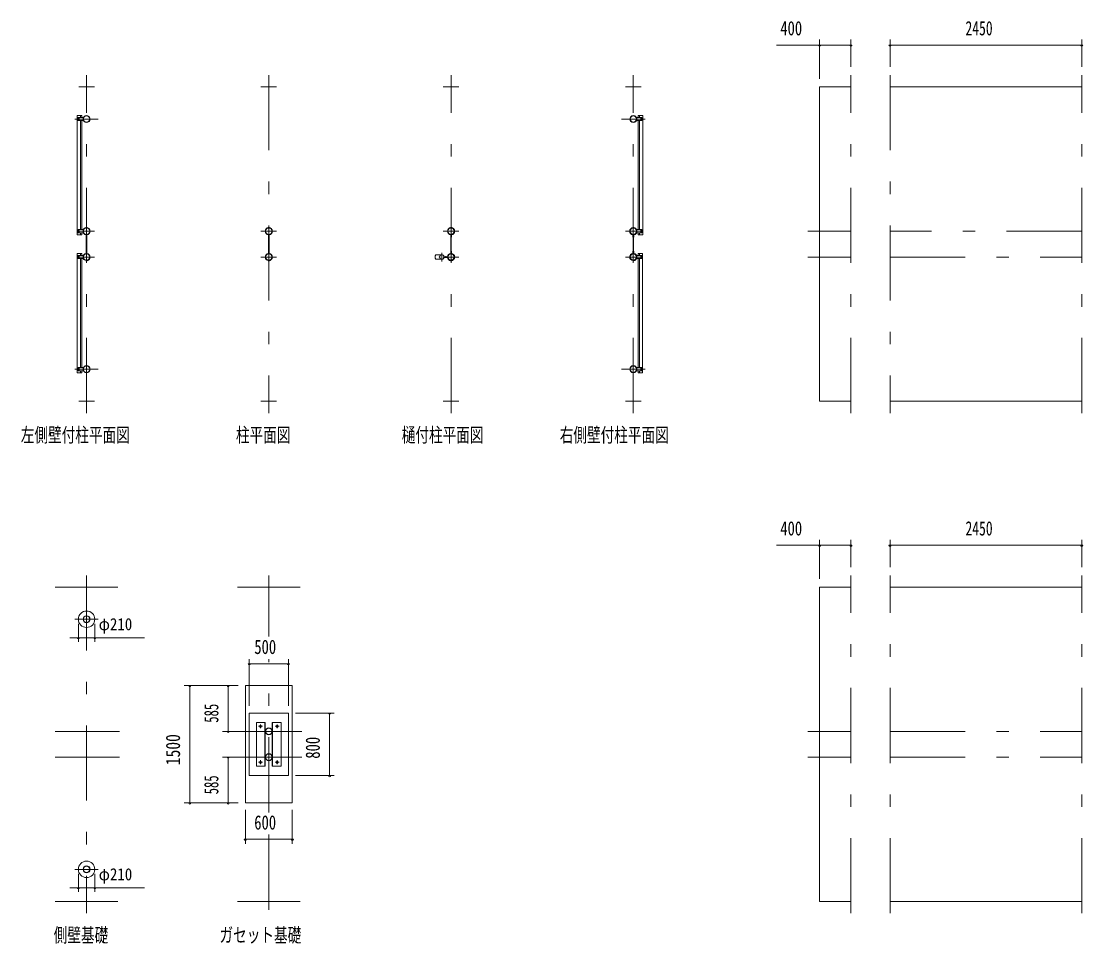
# Model space of a CAD drawing. Units: millimetres, scale not verified. Extents: x -34086 to 34091, y -14700 to 14700.
# Drawn here: x -34086 to -20516, y -11328 to 468 of the extents above; entities that cross this region are included whole.
import ezdxf
from ezdxf.enums import TextEntityAlignment as Align

# ---------------------------------------------------------------- set-up
doc = ezdxf.new("R2010")
doc.units = ezdxf.units.MM
doc.header["$LTSCALE"] = 80
doc.linetypes.add('USER3', pattern=[24, 12, -5, 2, -5])
for name, color, linetype, lineweight in [('0-2_1-07BOLD', 7, 'Continuous', 18), ('0-3_1-27CENTER', 3, 'USER3', 18), ('0-5_1-57DIM', 3, 'Continuous', 18)]:
    doc.layers.add(name, color=color, linetype=linetype, lineweight=lineweight)
doc.styles.add('ＭＳ ゴシック', font='')
doc.styles.get('ＭＳ ゴシック').set_extended_font_data('MS Gothic')

msp = doc.modelspace()

# ---------------------------------------------------------------- linework, layer by layer
at = {"layer": '0-2_1-07BOLD'}
for p, q in [((-33350.86, -372.46), (-33150.86, -372.46)), ((-31021.13, -372.46), (-30821.14, -372.46)), ((-28691.4, -372.46), (-28491.4, -372.46)), ((-26361.67, -372.46), (-26161.67, -372.46)), ((-23480.22, -372.46), (-23880.22, -372.46)), ((-20530.22, -372.46), (-22980.22, -372.46)), ((-33360.91, -798.46), (-33360.91, -768.46)), ((-33355.91, -763.46), (-33295.4, -763.46)), ((-33354.4, -778.66), (-33354.4, -774.96)), ((-33354.4, -788.26), (-33354.4, -791.96)), ((-33346.4, -774.96), (-33346.4, -778.66)), ((-33346.4, -791.96), (-33346.4, -788.26)), ((-33330.4, -763.46), (-33330.4, -738.46)), ((-33330.4, -2197.46), (-33330.4, -803.46)), ((-33312.8, -738.46), (-33312.8, -763.46)), ((-33312.8, -803.46), (-33312.8, -2197.46)), ((-26199.7, -738.46), (-26142.1, -738.46)), ((-26199.7, -738.46), (-26199.7, -763.46)), ((-26199.7, -803.46), (-26199.7, -2197.46)), ((-26182.1, -763.46), (-26182.1, -738.46)), ((-26182.1, -2197.46), (-26182.1, -803.46)), ((-26166.1, -778.66), (-26166.1, -774.96)), ((-26166.1, -788.26), (-26166.1, -791.96)), ((-26158.1, -774.96), (-26158.1, -778.66)), ((-26158.1, -791.96), (-26158.1, -788.26)), ((-26151.6, -768.46), (-26151.6, -798.46)), ((-33360.91, -2232.46), (-33360.91, -2202.46)), ((-33295.4, -2237.46), (-33355.91, -2237.46)), ((-33354.4, -2212.66), (-33354.4, -2208.96)), ((-33354.4, -2222.27), (-33354.4, -2225.96)), ((-33346.4, -2208.96), (-33346.4, -2212.66)), ((-33346.4, -2225.96), (-33346.4, -2222.27)), ((-33330.4, -2237.46), (-33330.4, -2262.46)), ((-33253.85, -2503.01), (-33253.85, -2261.9)), ((-33247.85, -2261.9), (-33247.85, -2503.01)), ((-30924.12, -2261.9), (-30924.12, -2503.01)), ((-30918.12, -2503.01), (-30918.12, -2261.9)), ((-28594.39, -2503.01), (-28594.39, -2261.9)), ((-28588.39, -2261.9), (-28588.39, -2503.01)), ((-26264.65, -2261.9), (-26264.65, -2503.01)), ((-26258.65, -2503.01), (-26258.65, -2261.9)), ((-26156.6, -2237.46), (-26217.1, -2237.46)), ((-26182.1, -2237.46), (-26182.1, -2262.46)), ((-26166.1, -2208.96), (-26166.1, -2212.66)), ((-26166.1, -2225.96), (-26166.1, -2222.27)), ((-26158.1, -2212.66), (-26158.1, -2208.96)), ((-26158.1, -2222.27), (-26158.1, -2225.96)), ((-26151.6, -2202.46), (-26151.6, -2232.46)), ((-33360.91, -2532.45), (-33360.91, -2562.45)), ((-33295.41, -2527.45), (-33355.91, -2527.45)), ((-33354.41, -2542.65), (-33354.41, -2538.96)), ((-33354.41, -2552.26), (-33354.41, -2555.96)), ((-33346.41, -2538.96), (-33346.41, -2542.65)), ((-33346.41, -2555.96), (-33346.41, -2552.26)), ((-33330.41, -2527.45), (-33330.41, -2502.46)), ((-33330.41, -3961.45), (-33330.41, -2567.45)), ((-33312.81, -2502.46), (-33312.81, -2527.45)), ((-33312.81, -2567.45), (-33312.81, -3961.45)), ((-28786.49, -2519.96), (-28718.91, -2519.96)), ((-28718.91, -2574.96), (-28786.49, -2574.96)), ((-28682.06, -2544.45), (-28635.84, -2544.45)), ((-28635.84, -2550.46), (-28682.06, -2550.46)), ((-28637.31, -2542.85), (-28680.66, -2542.85)), ((-28680.66, -2552.06), (-28637.31, -2552.06)), ((-26217.12, -2567.45), (-26156.62, -2567.45)), ((-26199.72, -2527.45), (-26199.72, -2502.46)), ((-26199.72, -2567.45), (-26199.72, -3961.45)), ((-26182.12, -2502.46), (-26182.12, -2527.45)), ((-26182.12, -3961.45), (-26182.12, -2567.45)), ((-26166.12, -2538.96), (-26166.12, -2542.65)), ((-26166.12, -2555.96), (-26166.12, -2552.26)), ((-26158.12, -2542.65), (-26158.12, -2538.96)), ((-26158.12, -2552.26), (-26158.12, -2555.96)), ((-26151.62, -2562.45), (-26151.62, -2532.45)), ((-33360.91, -3996.45), (-33360.91, -3966.45)), ((-33295.41, -4001.45), (-33355.91, -4001.45)), ((-33354.41, -3976.65), (-33354.41, -3972.95)), ((-33354.41, -3986.26), (-33354.41, -3989.95)), ((-33346.41, -3972.95), (-33346.41, -3976.65)), ((-33346.41, -3989.95), (-33346.41, -3986.26)), ((-33330.41, -4001.45), (-33330.41, -4026.45)), ((-26156.62, -4001.45), (-26217.12, -4001.45)), ((-26182.12, -4001.45), (-26182.12, -4026.45)), ((-26166.12, -3972.95), (-26166.12, -3976.65)), ((-26166.12, -3989.95), (-26166.12, -3986.26)), ((-26158.12, -3976.65), (-26158.12, -3972.95)), ((-26158.12, -3986.26), (-26158.12, -3989.95)), ((-26151.62, -3966.45), (-26151.62, -3996.45)), ((-33350.86, -4392.46), (-33150.86, -4392.46)), ((-30821.14, -4392.46), (-31021.13, -4392.46)), ((-28691.4, -4392.46), (-28491.4, -4392.46)), ((-26161.67, -4392.46), (-26361.67, -4392.46)), ((-22980.22, -4392.46), (-20530.22, -4392.46)), ((-32850.86, -6767.46), (-33650.86, -6767.46)), ((-30521.13, -6767.46), (-31321.13, -6767.46)), ((-23480.22, -6767.46), (-23880.22, -6767.46)), ((-20530.22, -6767.46), (-22980.22, -6767.46)), ((-31221.13, -8027.45), (-30621.13, -8027.45)), ((-31221.13, -9527.46), (-31221.13, -8027.45)), ((-30621.13, -9527.46), (-30621.13, -8027.45)), ((-31171.13, -9177.46), (-31171.13, -8377.46)), ((-30671.14, -8377.46), (-31171.13, -8377.46)), ((-30671.14, -8377.46), (-30671.14, -9177.46)), ((-31077.69, -8497.46), (-30965.69, -8497.46)), ((-31077.69, -9057.46), (-31077.69, -8497.46)), ((-30970.19, -9057.46), (-30970.19, -8497.46)), ((-30965.69, -9057.46), (-30965.69, -8497.46)), ((-30876.58, -9057.46), (-30876.58, -8497.46)), ((-30872.08, -9057.46), (-30872.08, -8497.46)), ((-31077.69, -9057.46), (-30965.69, -9057.46)), ((-30764.59, -9057.46), (-30876.58, -9057.46)), ((-30671.14, -9177.46), (-31171.13, -9177.46)), ((-31221.13, -9527.46), (-30621.13, -9527.46)), ((-32850.86, -10787.46), (-33650.86, -10787.46)), ((-30521.13, -10787.46), (-31321.13, -10787.46)), ((-20530.22, -10787.46), (-22980.22, -10787.46))]:
    msp.add_line(p, q, dxfattribs=at)
for points in [[(-23880.22, -372.46), (-23880.22, -4392.46), (-23480.22, -4392.46)], [(-33312.8, -738.46), (-33370.41, -738.46), (-33370.41, -2262.46), (-33312.8, -2262.46), (-33312.8, -2237.46)], [(-33295.4, -763.46), (-33295.4, -803.46), (-33355.91, -803.46)], [(-26156.6, -803.46), (-26217.1, -803.46), (-26217.1, -763.46), (-26156.6, -763.46)], [(-26142.1, -738.46), (-26142.1, -2262.46), (-26199.7, -2262.46), (-26199.7, -2237.46)], [(-33355.91, -2197.46), (-33295.4, -2197.46), (-33295.4, -2237.46)], [(-33255.45, -2263.38), (-33255.45, -2292.46), (-33253.85, -2292.46)], [(-33247.85, -2292.46), (-33246.25, -2292.46), (-33246.25, -2263.38)], [(-30924.12, -2292.46), (-30925.72, -2292.46), (-30925.72, -2263.38)], [(-30916.52, -2263.38), (-30916.52, -2292.46), (-30918.12, -2292.46)], [(-28595.99, -2263.38), (-28595.99, -2292.46), (-28594.39, -2292.46)], [(-28588.39, -2292.46), (-28586.79, -2292.46), (-28586.79, -2263.38)], [(-26264.65, -2292.46), (-26266.25, -2292.46), (-26266.25, -2263.38)], [(-26257.05, -2263.38), (-26257.05, -2292.46), (-26258.65, -2292.46)], [(-26217.1, -2237.46), (-26217.1, -2197.46), (-26156.6, -2197.46)], [(-33312.81, -2502.46), (-33370.41, -2502.46), (-33370.41, -4026.45), (-33312.81, -4026.45), (-33312.81, -4001.45)], [(-33355.91, -2567.45), (-33295.41, -2567.45), (-33295.41, -2527.45)], [(-33253.85, -2472.46), (-33255.45, -2472.46), (-33255.45, -2501.54)], [(-33246.25, -2501.54), (-33246.25, -2472.46), (-33247.85, -2472.46)], [(-30925.72, -2501.54), (-30925.72, -2472.46), (-30924.12, -2472.46)], [(-30918.12, -2472.46), (-30916.52, -2472.46), (-30916.52, -2501.54)], [(-28594.39, -2472.46), (-28595.99, -2472.46), (-28595.99, -2501.54)], [(-28586.79, -2501.54), (-28586.79, -2472.46), (-28588.39, -2472.46)], [(-26266.25, -2501.54), (-26266.25, -2472.46), (-26264.65, -2472.46)], [(-26258.65, -2472.46), (-26257.05, -2472.46), (-26257.05, -2501.54)], [(-26156.62, -2527.45), (-26217.12, -2527.45), (-26217.12, -2567.45)], [(-26199.72, -2502.46), (-26142.12, -2502.46), (-26142.12, -4026.45), (-26199.72, -4026.45), (-26199.72, -4001.45)], [(-33355.91, -3961.45), (-33295.41, -3961.45), (-33295.41, -4001.45)], [(-26217.12, -4001.45), (-26217.12, -3961.45), (-26156.62, -3961.45)], [(-23480.22, -10787.46), (-23880.22, -10787.46), (-23880.22, -6767.46)], [(-30764.59, -9057.46), (-30764.59, -8497.46), (-30876.58, -8497.46)]]:
    msp.add_lwpolyline(points, dxfattribs=at)
for points in [[(-33347.52, -788.46), (-33353.29, -788.46), (-33356.18, -783.46), (-33353.29, -778.46), (-33347.52, -778.46), (-33344.63, -783.46)], [(-26159.22, -788.46), (-26164.99, -788.46), (-26167.88, -783.46), (-26164.99, -778.46), (-26159.22, -778.46), (-26156.33, -783.46)], [(-33347.52, -2222.46), (-33344.63, -2217.46), (-33347.52, -2212.46), (-33353.29, -2212.46), (-33356.18, -2217.46), (-33353.29, -2222.46)], [(-26164.99, -2222.46), (-26159.22, -2222.46), (-26156.33, -2217.46), (-26159.22, -2212.46), (-26164.99, -2212.46), (-26167.88, -2217.46)], [(-33347.52, -2552.45), (-33353.3, -2552.45), (-33356.18, -2547.46), (-33353.29, -2542.45), (-33347.52, -2542.45), (-33344.64, -2547.46)], [(-26165, -2542.45), (-26159.24, -2542.45), (-26156.35, -2547.46), (-26159.24, -2552.45), (-26165, -2552.45), (-26167.9, -2547.46)], [(-33347.52, -3986.45), (-33353.29, -3986.45), (-33356.18, -3981.45), (-33353.3, -3976.45), (-33347.52, -3976.45), (-33344.64, -3981.45)], [(-26165, -3986.45), (-26159.24, -3986.45), (-26156.35, -3981.45), (-26159.24, -3976.45), (-26165, -3976.45), (-26167.9, -3981.45)]]:
    msp.add_lwpolyline(points, close=True, dxfattribs=at)
for centre, radius in [((-33350.4, -783.46), 6.25), ((-33350.4, -783.46), 4.9), ((-33250.85, -783.46), 44.55), ((-33250.85, -783.46), 40.35), ((-26261.65, -783.46), 44.55), ((-26261.65, -783.46), 40.35), ((-26162.1, -783.46), 6.25), ((-26162.1, -783.46), 4.9), ((-33250.85, -2169.06), 2.25), ((-30921.13, -2169.06), 2.25), ((-28591.39, -2169.06), 2.25), ((-26261.66, -2169.06), 2.25), ((-33350.4, -2217.46), 6.25), ((-33350.4, -2217.46), 4.9), ((-33250.85, -2217.46), 44.55), ((-33250.85, -2217.46), 40.35), ((-30921.13, -2217.46), 44.55), ((-30921.13, -2217.46), 40.35), ((-28591.39, -2217.46), 44.55), ((-28591.39, -2217.46), 40.35), ((-26261.66, -2217.46), 44.55), ((-26261.66, -2217.46), 40.35), ((-26162.1, -2217.46), 6.25), ((-26162.1, -2217.46), 4.9), ((-33350.41, -2547.46), 6.25), ((-33350.41, -2547.46), 4.9), ((-33250.85, -2547.46), 44.55), ((-33250.85, -2547.46), 40.35), ((-30921.13, -2547.46), 44.55), ((-30921.13, -2547.46), 40.35), ((-28740.74, -2547.46), 2.25), ((-28709.39, -2547.46), 27.5), ((-28591.39, -2547.46), 46.15), ((-28591.39, -2547.46), 44.55), ((-28591.39, -2547.46), 40.35), ((-26261.66, -2547.46), 44.55), ((-26261.66, -2547.46), 40.35), ((-26162.12, -2547.46), 6.25), ((-26162.12, -2547.46), 4.9), ((-33250.85, -2595.86), 2.25), ((-30921.13, -2595.86), 2.25), ((-28591.39, -2595.86), 2.25), ((-26261.66, -2595.86), 2.25), ((-33350.41, -3981.45), 6.25), ((-33350.41, -3981.45), 4.9), ((-33250.86, -3981.45), 44.55), ((-33250.86, -3981.45), 40.35), ((-26261.67, -3981.45), 44.55), ((-26261.67, -3981.45), 40.35), ((-26162.12, -3981.45), 6.25), ((-26162.12, -3981.45), 4.9), ((-33250.86, -7178.46), 105), ((-33250.86, -7178.46), 44.55), ((-33250.86, -7178.46), 40.35), ((-31027.63, -8547.46), 14.5), ((-30814.63, -8547.46), 14.5), ((-30921.14, -8612.46), 44.55), ((-30921.14, -8612.46), 40.35), ((-30921.14, -8942.45), 44.55), ((-30921.14, -8942.45), 40.35), ((-31027.63, -9007.46), 14.5), ((-30814.63, -9007.46), 14.5), ((-33250.86, -10376.45), 105), ((-33250.86, -10376.45), 44.55), ((-33250.86, -10376.45), 40.35)]:
    msp.add_circle(centre, radius, dxfattribs=at)
for centre, radius, start, end in [((-33355.91, -768.46), 5, 90, 180), ((-33355.91, -798.46), 5, 180, 270), ((-33350.4, -774.96), 4, 0, 180), ((-33350.4, -791.96), 4, 180, 0), ((-26162.1, -774.96), 4, 0, 180), ((-26162.1, -791.96), 4, 180, 0), ((-26156.6, -768.46), 5, 0, 90), ((-26156.6, -798.46), 5, 270, 0), ((-33250.85, -2169.06), 3.85, 322.09525, 270.00276), ((-30921.13, -2169.06), 3.85, 322.09525, 270.00276), ((-28591.39, -2169.06), 3.85, 322.09525, 270.00276), ((-26261.66, -2169.06), 3.85, 322.09525, 270.00276), ((-33355.91, -2202.46), 5, 90, 180), ((-33355.91, -2232.46), 5, 180, 270), ((-33350.4, -2208.96), 4, 0, 180), ((-33350.4, -2225.96), 4, 180, 0), ((-33250.85, -2217.46), 46.15, 93.78961, 264.28209), ((-33250.85, -2217.46), 46.15, 275.72758, 90.00154), ((-30921.13, -2217.46), 46.15, 93.78961, 264.28209), ((-30921.13, -2217.46), 46.15, 275.72758, 90.00154), ((-28591.39, -2217.46), 46.15, 93.78961, 264.28209), ((-28591.39, -2217.46), 46.15, 275.72758, 90.00154), ((-26261.66, -2217.46), 46.15, 93.78961, 264.28209), ((-26261.66, -2217.46), 46.15, 275.72758, 90.00154), ((-26162.1, -2208.96), 4, 0, 180), ((-26162.1, -2225.96), 4, 180, 0), ((-26156.6, -2202.46), 5, 0, 90), ((-26156.6, -2232.46), 5, 270, 0), ((-33355.91, -2532.45), 5, 90, 180), ((-33355.91, -2562.45), 5, 180, 270), ((-33350.41, -2538.96), 4, 0, 180), ((-33350.41, -2555.96), 4, 180, 0), ((-33250.85, -2547.46), 46.15, 95.71837, 266.21085), ((-33250.85, -2547.46), 46.15, 269.99892, 84.27287), ((-30921.13, -2547.46), 46.15, 95.71837, 266.21085), ((-30921.13, -2547.46), 46.15, 269.99892, 84.27287), ((-28751, -2547.46), 44.9, 142.23546, 217.76454), ((-28740.74, -2547.46), 3.85, 51.34222, 0), ((-28709.39, -2547.46), 29.1, 9.09488, 180), ((-28709.39, -2547.46), 29.1, 185.93016, 350.90401), ((-28691.99, -2547.46), 44.9, 142.23546, 160.41136), ((-28691.99, -2547.46), 44.9, 199.58864, 217.76454), ((-26261.66, -2547.46), 46.15, 95.71837, 266.21085), ((-26261.66, -2547.46), 46.15, 269.99892, 84.27287), ((-26162.12, -2538.96), 4, 0, 180), ((-26162.12, -2555.96), 4, 180, 0), ((-26156.62, -2532.45), 5, 0, 90), ((-26156.62, -2562.45), 5, 270, 0), ((-33250.85, -2595.86), 3.85, 90, 37.90752), ((-30921.13, -2595.86), 3.85, 90, 37.90752), ((-28591.39, -2595.86), 3.85, 90, 37.90752), ((-26261.66, -2595.86), 3.85, 90, 37.90752), ((-33355.91, -3966.45), 5, 90, 180), ((-33355.91, -3996.45), 5, 180, 270), ((-33350.41, -3972.95), 4, 0, 180), ((-33350.41, -3989.95), 4, 180, 0), ((-26162.12, -3972.95), 4, 0, 180), ((-26162.12, -3989.95), 4, 180, 0), ((-26156.62, -3966.45), 5, 0, 90), ((-26156.62, -3996.45), 5, 270, 0)]:
    msp.add_arc(centre, radius, start, end, dxfattribs=at)
at = {"layer": '0-3_1-27CENTER'}
for p, q in [((-33250.85, -4542.46), (-33250.85, -222.46)), ((-30921.13, -222.46), (-30921.13, -4542.46)), ((-28591.4, -4542.46), (-28591.4, -222.46)), ((-26261.67, -4542.46), (-26261.67, -222.46)), ((-23480.22, -4542.46), (-23480.22, -222.46)), ((-22980.22, -222.46), (-22980.22, -4542.46)), ((-20530.22, -4542.46), (-20530.22, -222.46)), ((-33400.85, -783.46), (-33100.85, -783.46)), ((-33350.4, -765.96), (-33350.4, -800.96)), ((-26111.65, -783.46), (-26411.66, -783.46)), ((-26162.1, -765.96), (-26162.1, -800.96)), ((-33150.86, -2217.46), (-33350.86, -2217.46)), ((-33350.4, -2199.96), (-33350.4, -2234.96)), ((-31021.13, -2217.46), (-30821.14, -2217.46)), ((-28691.4, -2217.46), (-28491.4, -2217.46)), ((-26361.67, -2217.46), (-26161.66, -2217.46)), ((-26162.1, -2199.96), (-26162.1, -2234.96)), ((-24030.21, -2217.46), (-23480.22, -2217.46)), ((-20530.22, -2217.46), (-22980.22, -2217.46)), ((-33350.86, -2547.46), (-33150.86, -2547.46)), ((-33350.41, -2529.96), (-33350.41, -2564.96)), ((-30821.14, -2547.46), (-31021.13, -2547.46)), ((-28709.39, -2492.46), (-28709.39, -2602.46)), ((-28491.4, -2547.46), (-28691.4, -2547.46)), ((-28658.92, -2558.22), (-28658.92, -2536.69)), ((-26161.67, -2547.46), (-26361.67, -2547.46)), ((-26162.12, -2529.96), (-26162.12, -2564.96)), ((-23480.22, -2547.46), (-24030.21, -2547.46)), ((-22980.22, -2547.46), (-20530.22, -2547.46)), ((-33100.86, -3981.45), (-33400.86, -3981.45)), ((-33350.41, -3963.95), (-33350.41, -3998.95)), ((-26411.68, -3981.45), (-26111.67, -3981.45)), ((-26162.12, -3963.95), (-26162.12, -3998.95)), ((-33250.86, -6617.46), (-33250.86, -10937.46)), ((-30921.14, -6617.46), (-30921.14, -7398.87)), ((-23480.22, -10937.46), (-23480.22, -6617.46)), ((-22980.22, -10937.46), (-22980.22, -6617.46)), ((-20530.22, -10937.46), (-20530.22, -6617.46)), ((-33400.86, -7178.46), (-33100.86, -7178.46)), ((-30921.14, -9647.46), (-30921.14, -7687.46)), ((-31052.64, -8547.46), (-31002.64, -8547.46)), ((-31027.63, -8522.46), (-31027.63, -8572.46)), ((-30789.63, -8547.46), (-30839.64, -8547.46)), ((-30814.63, -8522.46), (-30814.63, -8572.46)), ((-33650.86, -8612.46), (-32830.86, -8612.46)), ((-31321.13, -8612.46), (-30501.13, -8612.46)), ((-24030.21, -8612.46), (-23480.22, -8612.46)), ((-22980.22, -8612.46), (-20530.22, -8612.46)), ((-33650.86, -8942.45), (-32830.86, -8942.45)), ((-31321.13, -8942.45), (-30501.13, -8942.45)), ((-24030.21, -8942.46), (-23480.22, -8942.46)), ((-22980.22, -8942.46), (-20530.22, -8942.46)), ((-31052.64, -9007.46), (-31002.64, -9007.46)), ((-31027.63, -9032.46), (-31027.63, -8982.45)), ((-30789.63, -9007.46), (-30839.64, -9007.46)), ((-30814.63, -9032.46), (-30814.63, -8982.45)), ((-30921.14, -9932.27), (-30921.14, -10937.46)), ((-33400.86, -10376.45), (-33100.86, -10376.45))]:
    msp.add_line(p, q, dxfattribs=at)
at = {"layer": '0-5_1-57DIM'}
for p, q in [((-24429.72, 162.54), (-23480.22, 162.54)), ((-23866.22, 162.54), (-23894.22, 162.54)), ((-23880.22, -267.46), (-23880.22, 232.54)), ((-23466.22, 162.54), (-23494.22, 162.54)), ((-23480.22, -117.46), (-23480.22, 232.54)), ((-22966.22, 162.54), (-22994.22, 162.54)), ((-22980.22, -117.46), (-22980.22, 232.54)), ((-22980.22, 162.54), (-20530.22, 162.54)), ((-20516.22, 162.54), (-20544.22, 162.54)), ((-20530.22, -117.46), (-20530.22, 232.54)), ((-24429.72, -6232.46), (-23480.22, -6232.46)), ((-23866.22, -6232.46), (-23894.22, -6232.46)), ((-23880.22, -6662.46), (-23880.22, -6162.46)), ((-23466.22, -6232.46), (-23494.22, -6232.46)), ((-23480.22, -6512.46), (-23480.22, -6162.46)), ((-22966.22, -6232.46), (-22994.22, -6232.46)), ((-22980.22, -6512.46), (-22980.22, -6162.46)), ((-22980.22, -6232.46), (-20530.22, -6232.46)), ((-20516.22, -6232.46), (-20544.22, -6232.46)), ((-20530.22, -6512.46), (-20530.22, -6162.46)), ((-33355.86, -7235.88), (-33355.86, -7465.45)), ((-33145.86, -7235.88), (-33145.86, -7465.45)), ((-33464.51, -7415.45), (-32508.36, -7415.45)), ((-33341.86, -7415.45), (-33369.86, -7415.45)), ((-33131.86, -7415.45), (-33159.86, -7415.45)), ((-31171.13, -8287.46), (-31171.13, -7687.46)), ((-30671.14, -8287.46), (-30671.14, -7687.46)), ((-31157.13, -7747.45), (-31185.13, -7747.45)), ((-31171.13, -7747.45), (-30671.14, -7747.45)), ((-30657.14, -7747.45), (-30685.14, -7747.45)), ((-31311.14, -8027.45), (-32001.13, -8027.45)), ((-31917.14, -8027.45), (-31945.14, -8027.45)), ((-31931.14, -8027.45), (-31931.14, -9527.46)), ((-31427.13, -8027.45), (-31455.13, -8027.45)), ((-31441.13, -8027.45), (-31441.13, -8612.46)), ((-30581.14, -8377.46), (-30084.21, -8377.46)), ((-30130.21, -8377.46), (-30158.21, -8377.46)), ((-30144.21, -8377.46), (-30144.21, -9177.46)), ((-31311.14, -8612.46), (-31511.13, -8612.46)), ((-31427.13, -8612.46), (-31455.13, -8612.46)), ((-31311.14, -8942.45), (-31511.13, -8942.45)), ((-31427.13, -8942.45), (-31455.13, -8942.45)), ((-31441.13, -8942.45), (-31441.13, -9527.46)), ((-30581.14, -9177.46), (-30084.21, -9177.46)), ((-30130.21, -9177.46), (-30158.21, -9177.46)), ((-31311.14, -9527.46), (-32001.13, -9527.46)), ((-31917.14, -9527.46), (-31945.14, -9527.46)), ((-31427.13, -9527.46), (-31455.13, -9527.46)), ((-31221.13, -9617.46), (-31221.13, -10052.27)), ((-30621.13, -9617.46), (-30621.13, -10052.27)), ((-31207.13, -9992.27), (-31235.13, -9992.27)), ((-31221.13, -9992.27), (-30621.13, -9992.27)), ((-30607.13, -9992.27), (-30635.13, -9992.27)), ((-33355.86, -10433.87), (-33355.86, -10663.45)), ((-33145.86, -10433.87), (-33145.86, -10663.45)), ((-33464.51, -10613.45), (-32508.36, -10613.45)), ((-33341.86, -10613.45), (-33369.86, -10613.45)), ((-33131.86, -10613.45), (-33159.86, -10613.45))]:
    msp.add_line(p, q, dxfattribs=at)
for centre in [(-23880.22, 162.54), (-23480.22, 162.54), (-22980.22, 162.54), (-20530.22, 162.54), (-23880.22, -6232.46), (-23480.22, -6232.46), (-22980.22, -6232.46), (-20530.22, -6232.46), (-33355.86, -7415.45), (-33145.86, -7415.45), (-31171.13, -7747.45), (-30671.14, -7747.45), (-31931.14, -8027.45), (-31441.13, -8027.45), (-30144.21, -8377.46), (-31441.13, -8612.46), (-31441.13, -8942.45), (-30144.21, -9177.46), (-31931.14, -9527.46), (-31441.13, -9527.46), (-31221.13, -9992.27), (-30621.13, -9992.27), (-33355.86, -10613.45), (-33145.86, -10613.45)]:
    msp.add_arc(centre, 14, 180, 0, dxfattribs=at)

# ---------------------------------------------------------------- texts
at = {"layer": '0-5_1-57DIM', "color": 7, "style": 'ＭＳ ゴシック'}
for s, height, width, p in [('400', 182.3, 0.75, (-24382.64, 232.54)), ('2450', 182.3, 0.7, (-22015.63, 232.54)), ('左側壁付柱平面図', 182.3, 0.7, (-34090.86, -4967.59)), ('柱平面図', 182.3, 0.7, (-31341.14, -4967.59)), ('樋付柱平面図', 182.3, 0.7, (-29221.4, -4967.59)), ('右側壁付柱平面図', 182.3, 0.7, (-27201.67, -4967.59)), ('400', 182.3, 0.75, (-24382.64, -6162.46)), ('2450', 182.3, 0.7, (-22015.63, -6162.46)), ('φ210', 155, 0.9, (-33095.86, -7365.45)), ('500', 182.3, 0.75, (-31106.56, -7677.46)), ('600', 182.3, 0.75, (-31107.13, -9922.27)), ('φ210', 155, 0.9, (-33095.86, -10563.45)), ('側壁基礎', 182.3, 0.7, (-33670.85, -11362.59)), ('ガセット基礎', 182.3, 0.7, (-31551.14, -11362.59))]:
    msp.add_text(s, height=height, dxfattribs=dict(at, width=width)).set_placement(p, align=Align.BOTTOM_LEFT)
for s, width, p in [('585', 0.65, (-31511.13, -8501.81)), ('1500', 0.8, (-32001.13, -9044.83)), ('800', 0.75, (-30214.2, -8961.43)), ('585', 0.65, (-31511.13, -9416.81))]:
    msp.add_text(s, height=182.3, rotation=90, dxfattribs=dict(at, width=width)).set_placement(p, align=Align.BOTTOM_LEFT)

doc.saveas('drawing.dxf')
